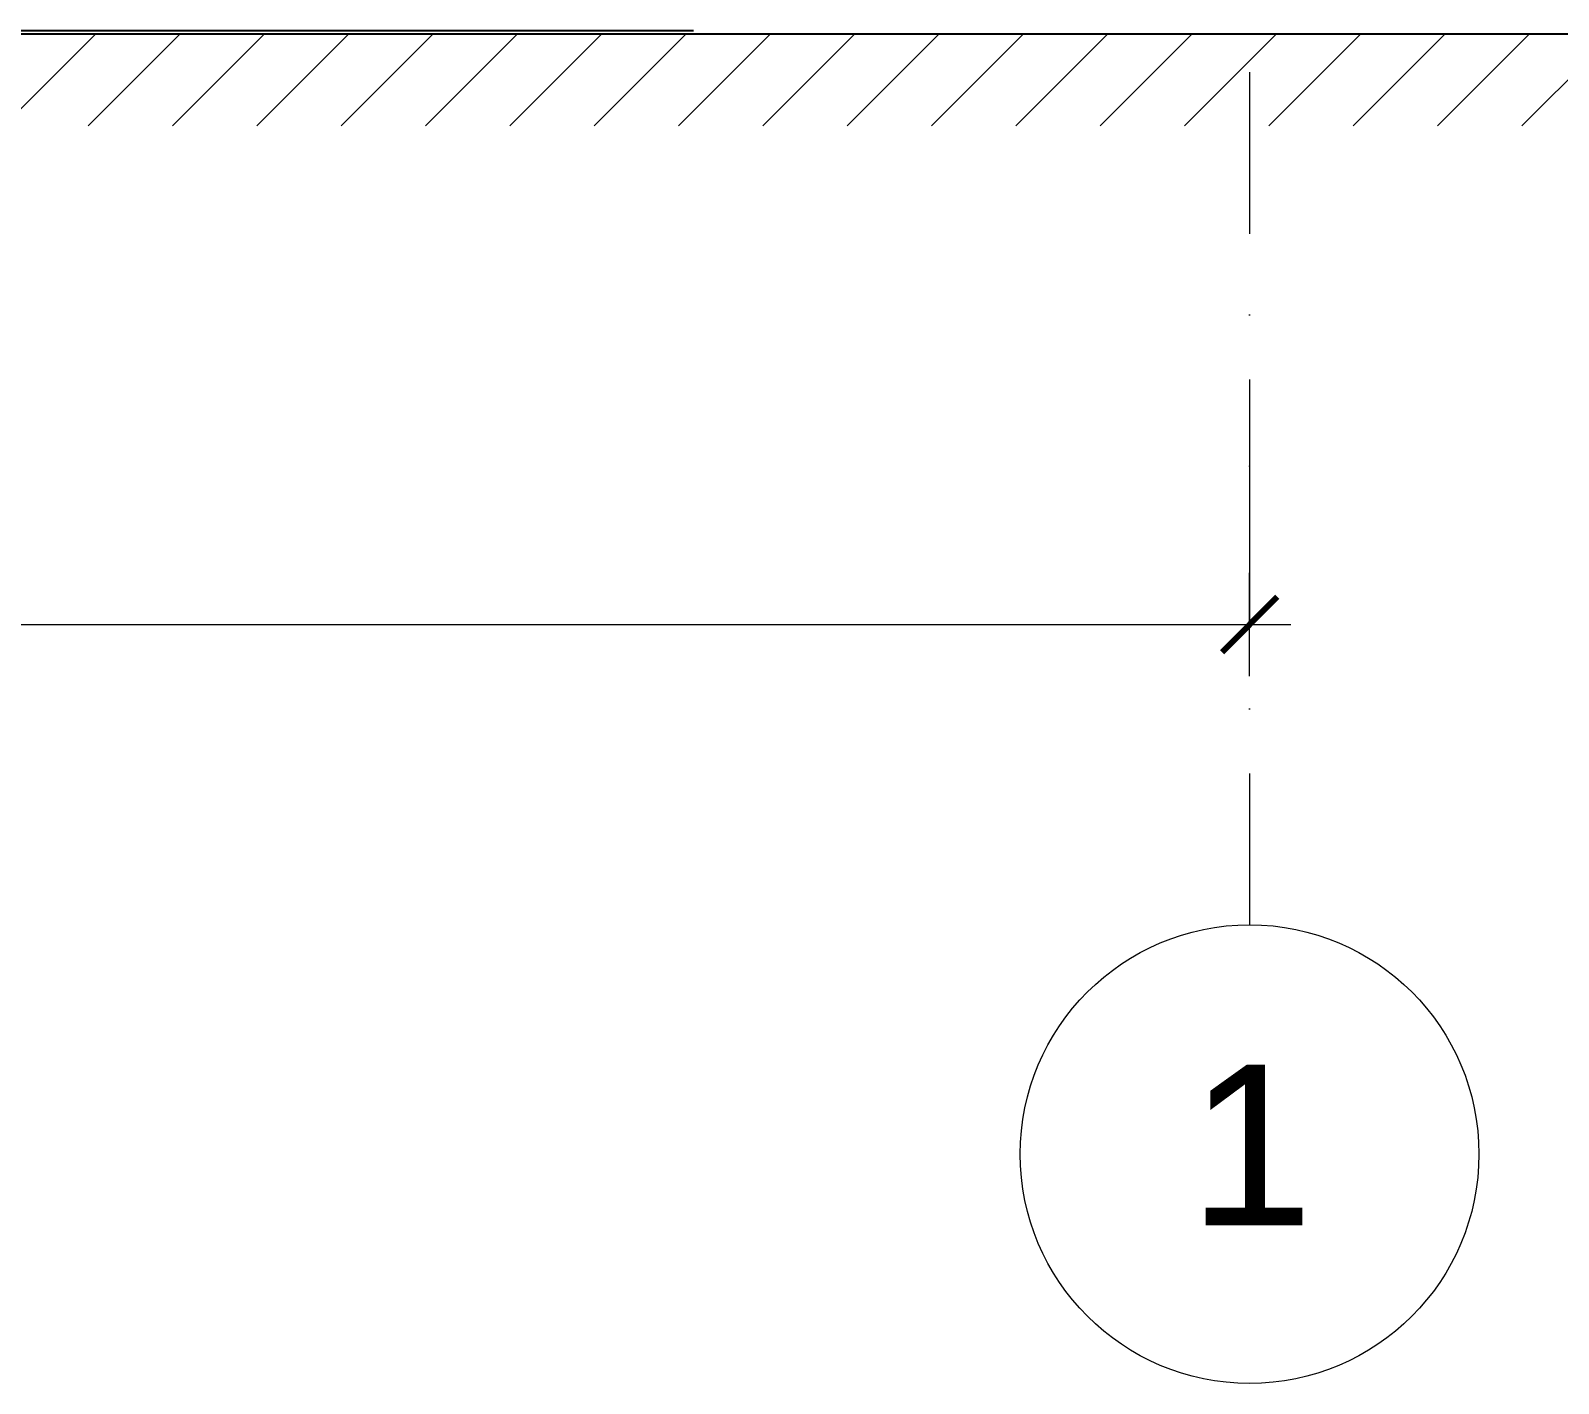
# Model space of a CAD drawing. Header units: feet. Extents: x -10410 to 374725, y -46422 to 88923.
# Drawn here: x 215942 to 219273, y -2144 to 806 of the extents above; entities that cross this region are included whole.
import ezdxf

# ---------------------------------------------------------------- set-up
doc = ezdxf.new("R2010")
doc.units = ezdxf.units.FT
doc.header["$MEASUREMENT"] = 0
doc.linetypes.add('Штрихпунктирная', pattern=[670.277762, 352.777767, -176.388884, 0, -141.111112])
for name, color, linetype, lineweight, true_color in [('2D - Общий_Ном._пера__118', 7, 'Continuous', 5, 0x573938), ('Местность - Рельеф_Ном._пера__93', 7, 'Continuous', 25, 0xa2a233), ('Элемент Модели - Оси_Ном._пера__94', 7, 'Continuous', 5, 0xdc4f00)]:
    doc.layers.add(name, color=color, linetype=linetype, lineweight=lineweight, true_color=true_color)
for name, color, linetype, lineweight in [('Размер - Общий_Ном._пера__120', 7, 'Continuous', 5), ('Размер - Общий_Ном._пера__41', 7, 'Continuous', 80), ('Элемент Модели - Оси_Ном._пера__1', 7, 'Continuous', 20), ('Элемент Модели - Оси_Ном._пера__20', 1, 'Continuous', 0)]:
    doc.layers.add(name, color=color, linetype=linetype, lineweight=lineweight)
doc.styles.add('СГЕНЕРИР_СТИЛЬ_1', font='arial.ttf')

msp = doc.modelspace()

# ---------------------------------------------------------------- hatches: boundary and pattern name
at = {"layer": '2D - Общий_Ном._пера__118', "linetype": 'Continuous'}
h = msp.add_hatch(dxfattribs=at)
h.set_pattern_fill('ЛИНИИ_НАКЛОННЫЕ__ШАГ_1_5_', color=256, style=0, pattern_type=2)
h.set_pattern_definition([(45, (0, 0), (-91.92388, 91.92388), [])])
h.paths.add_polyline_path([(197003.77443, 598.22003), (197003.77443, 805.87582), (199558.87982, 805.87582), (199558.87982, 798.22003), (221073.1854, 798.22003), (221073.1854, 792.45656), (226154.72566, 792.45656), (226154.72566, 598.22003), (221073.1854, 598.22003), (199558.87982, 598.22003)])

# ---------------------------------------------------------------- linework, layer by layer
at = {"layer": 'Местность - Рельеф_Ном._пера__93', "linetype": 'Continuous'}
for p, q in [((198724.25953, 805.87582), (217387.33147, 805.87582)), ((220599.67988, 798.22003), (199688.44429, 798.22003))]:
    msp.add_line(p, q, dxfattribs=at)
at = {"layer": 'Размер - Общий_Ном._пера__120', "linetype": 'Continuous'}
for p, q in [((218599.67988, -601.49003), (218599.67988, -376.49003)), ((204199.67988, -488.99003), (218599.67988, -488.99003)), ((218599.67988, -488.99003), (218689.67988, -488.99003))]:
    msp.add_line(p, q, dxfattribs=at)
at = {"layer": 'Размер - Общий_Ном._пера__41', "linetype": 'Continuous'}
msp.add_line((218539.67988, -548.99003), (218659.67988, -428.99003), dxfattribs=at)
at = {"layer": 'Элемент Модели - Оси_Ном._пера__20', "linetype": 'Continuous'}
msp.add_circle((218599.67988, -1643.77997), 500, dxfattribs=at)
at = {"layer": 'Элемент Модели - Оси_Ном._пера__94', "linetype": 'Штрихпунктирная'}
for p, q in [((218599.67988, 2056.22003), (218599.67988, -143.77997)), ((218599.67988, -143.77997), (218599.67988, -1143.77997))]:
    msp.add_line(p, q, dxfattribs=at)
msp.add_point((218599.67988, -143.77997), dxfattribs=at)
msp.add_point((218599.67988, -143.77997), dxfattribs=at)

# ---------------------------------------------------------------- texts
at = {"layer": 'Элемент Модели - Оси_Ном._пера__1', "linetype": 'Continuous', "insert": (218466.87984, -1798.77888), "char_height": 350, "attachment_point": 7, "style": 'СГЕНЕРИР_СТИЛЬ_1'}
msp.add_mtext('\\A1;{\\fArial|b0|i0|c204|p38;1}', dxfattribs=at)

doc.saveas('drawing.dxf')
